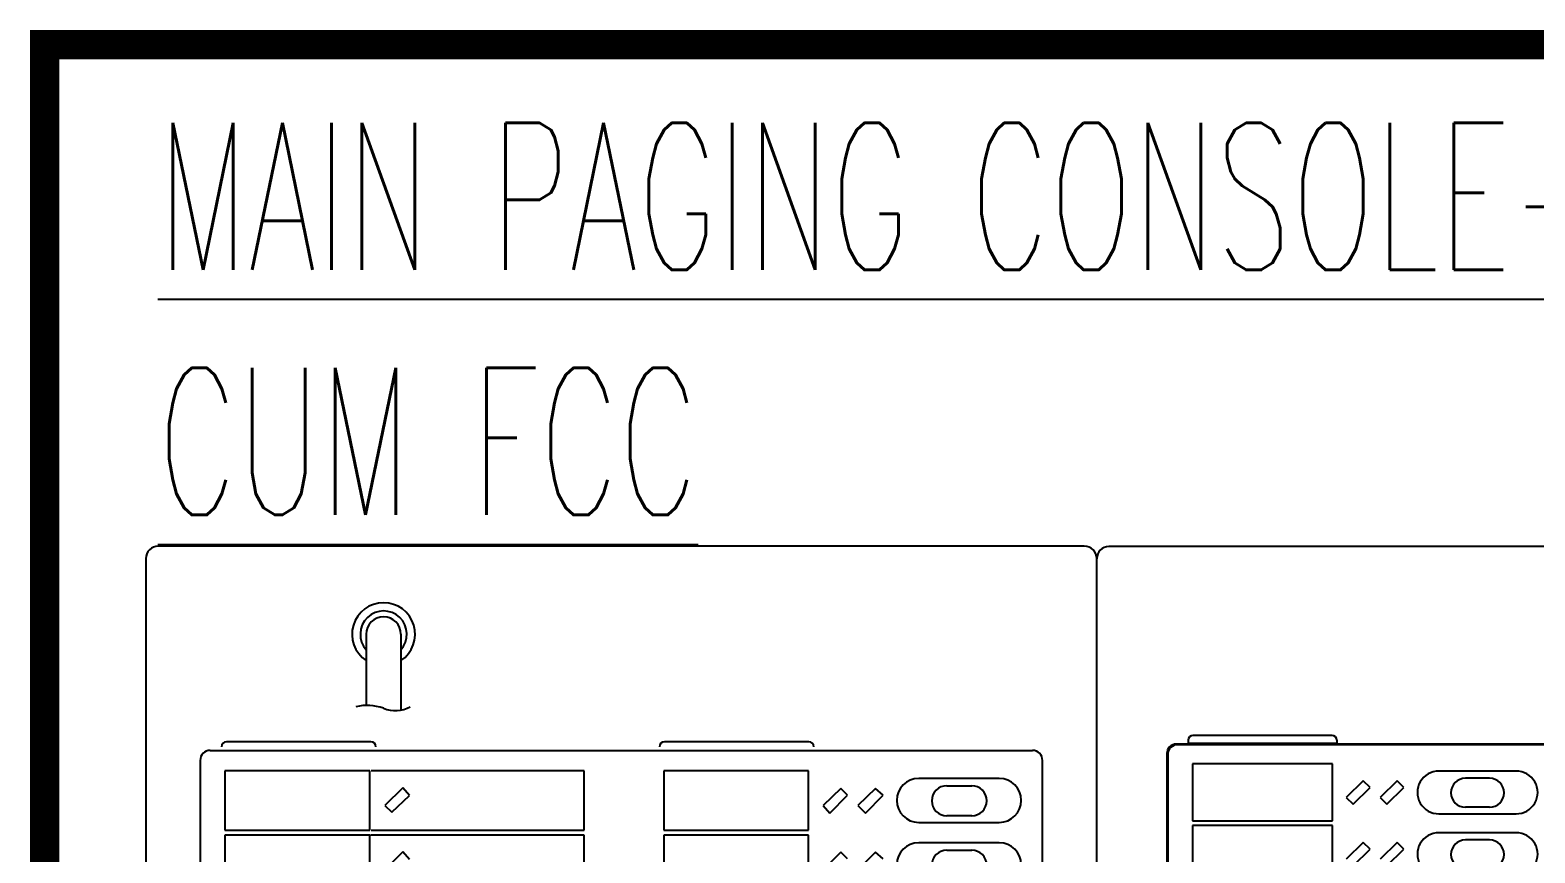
# Model space of a CAD drawing. Header units: millimetres. Extents: x 2974 to 5671, y 1205 to 3288.
# Drawn here: x 3792.5 to 3886.9, y 2920.7 to 2972.3 of the extents above; entities that cross this region are included whole.
import ezdxf

# ---------------------------------------------------------------- set-up
doc = ezdxf.new("R2010")
doc.units = ezdxf.units.MM
doc.layers.add('0-EQUIPMENT', color=7, linetype='Continuous')
doc.layers.add('M-_ACONREDT_A_N', color=3, linetype='Continuous')
doc.styles.add('SIMPLEX', font='simplex.shx', dxfattribs={"width": 0.6})

# ---------------------------------------------------------------- blocks, each defined once
blk = doc.blocks.new('_300X')
at = {"layer": '0-EQUIPMENT'}
for p, q in [((37, 42.94), (-37, 42.94)), ((-38, 41.94), (-38, -35.02)), ((38, -35.02), (38, 41.94)), ((-20.39, 35.9), (-20.39, 30.29)), ((-17.61, 35.9), (-17.61, 29.92)), ((-32.86, 26.62), (32.86, 26.62)), ((-20.02, 27.3), (-31.55, 27.3)), ((14.98, 27.3), (3.45, 27.3)), ((-33.66, 25.82), (-33.66, -34.83)), ((33.66, -26.57), (33.66, 25.82)), ((-20.09, 24.99), (-31.68, 24.99)), ((-31.68, 24.99), (-31.68, 20.25)), ((-20.09, 20.25), (-20.09, 24.99)), ((-2.98, 24.99), (-19.99, 24.99)), ((-2.98, 20.25), (-2.98, 24.99)), ((14.97, 24.99), (3.39, 24.99)), ((3.39, 24.99), (3.39, 20.25)), ((14.97, 20.25), (14.97, 24.99)), ((30.21, 24.38), (23.77, 24.38)), ((-17.47, 23.63), (-18.89, 22.21)), ((-18.35, 21.67), (-16.93, 23.02)), ((-16.93, 23.02), (-17.47, 23.63)), ((17.54, 23.57), (16.12, 22.22)), ((16.66, 21.61), (18.09, 23.03)), ((18.09, 23.03), (17.54, 23.57)), ((20.32, 23.57), (18.9, 22.22)), ((19.51, 21.61), (20.93, 23.03)), ((20.93, 23.03), (20.32, 23.57)), ((26.01, 23.79), (28.01, 23.79)), ((-18.89, 22.21), (-18.35, 21.67)), ((16.12, 22.22), (16.66, 21.61)), ((18.9, 22.22), (19.51, 21.61)), ((23.77, 20.86), (30.21, 20.86)), ((28.01, 21.39), (26.01, 21.39)), ((-31.68, 20.25), (-20.09, 20.25)), ((-20.09, 19.85), (-31.68, 19.85)), ((-31.68, 19.85), (-31.68, 15.11)), ((-20.09, 15.11), (-20.09, 19.85)), ((-2.98, 19.85), (-20.04, 19.85)), ((-19.99, 20.25), (-2.98, 20.25)), ((-2.98, 15.1), (-2.98, 19.85)), ((3.39, 20.25), (14.97, 20.25)), ((14.97, 19.85), (3.39, 19.85)), ((3.39, 19.85), (3.39, 15.17)), ((14.97, 15.17), (14.97, 19.85)), ((-17.47, 18.5), (-18.89, 17.08)), ((-16.93, 17.89), (-17.47, 18.5)), ((17.54, 18.49), (16.12, 17.07)), ((18.09, 17.95), (17.54, 18.49)), ((20.32, 18.49), (18.9, 17.07)), ((20.93, 17.95), (20.32, 18.49)), ((30.21, 19.24), (23.77, 19.24)), ((26.01, 18.64), (28.01, 18.64))]:
    blk.add_line(p, q, dxfattribs=at)
for centre, radius, start, end in [((-37, 41.94), 1, 90, 180), ((37, 41.94), 1, 0, 90), ((-19, 35.9), 2.52, 303.4782, 236.5218), ((-19, 35.9), 1.86, 318.1527, 221.8473), ((-19, 35.9), 1.39, 0, 180), ((-20.31, 26.44), 3.77, 69.9449, 103.776), ((-18.06, 32.18), 2.39, 246.6384, 299.7919), ((-32.86, 25.82), 0.8, 90, 180), ((-31.55, 26.9), 0.4, 90, 180), ((-20.02, 26.9), 0.4, 0, 90), ((3.45, 26.9), 0.4, 90, 180), ((14.98, 26.9), 0.4, 0, 90), ((32.86, 25.82), 0.8, 0, 90), ((23.77, 22.62), 1.76, 90, 270), ((30.21, 22.62), 1.76, 270, 90), ((26.01, 22.59), 1.2, 90, 270), ((28.01, 22.59), 1.2, 270, 90), ((23.77, 17.48), 1.76, 90, 270), ((26.01, 17.44), 1.2, 90, 270), ((28.01, 17.44), 1.2, 270, 90), ((30.21, 17.48), 1.76, 270, 90)]:
    blk.add_arc(centre, radius, start, end, dxfattribs=at)
blk = doc.blocks.new('EX')
at = {"layer": '0-EQUIPMENT'}
for p, q in [((7.623, 15.606), (-7.623, 15.606)), ((-7.986, -12.898), (-7.986, 15.243)), ((-5.243, 9.673), (-5.591, 9.673)), ((5.561, 9.652), (-5.562, 9.652)), ((-5.242, 9.787), (-5.243, 9.673)), ((-5.243, 9.673), (-5.242, 9.686)), ((-5.243, 9.652), (-5.243, 9.681)), ((-5.242, 9.784), (-5.242, 9.652)), ((-0.77, 9.686), (-5.242, 9.686)), ((-0.915, 9.929), (-5.097, 9.929)), ((-0.77, 9.787), (-0.768, 9.673)), ((-0.77, 9.784), (-0.77, 9.652)), ((-0.768, 9.673), (-0.77, 9.686)), ((-0.769, 9.652), (-0.769, 9.681)), ((5.591, 9.673), (-0.768, 9.673)), ((-5.882, 9.383), (-5.882, -12.631)), ((-5.853, 9.362), (-5.853, -12.602)), ((-0.9, 9.073), (-5.111, 9.073)), ((-5.111, 9.073), (-5.111, 7.361)), ((-0.9, 7.361), (-0.9, 9.073)), ((4.618, 8.859), (2.294, 8.859)), ((3.819, 8.643), (3.093, 8.643)), ((0.023, 8.57), (-0.49, 8.066)), ((-0.285, 7.864), (0.229, 8.369)), ((0.229, 8.369), (0.023, 8.57)), ((1.04, 8.57), (0.526, 8.066)), ((0.732, 7.864), (1.245, 8.369)), ((1.245, 8.369), (1.04, 8.57)), ((-0.49, 8.066), (-0.285, 7.864)), ((0.526, 8.066), (0.732, 7.864)), ((3.819, 7.772), (3.093, 7.772)), ((-5.111, 7.361), (-0.9, 7.361)), ((2.294, 7.575), (4.618, 7.575)), ((-0.9, 7.219), (-5.111, 7.219)), ((-5.111, 7.219), (-5.111, 5.507)), ((-0.9, 5.507), (-0.9, 7.219)), ((4.618, 7.005), (2.294, 7.005)), ((3.819, 6.789), (3.093, 6.789)), ((0.023, 6.716), (-0.49, 6.212)), ((-0.285, 6.01), (0.229, 6.514)), ((0.229, 6.514), (0.023, 6.716)), ((1.04, 6.716), (0.526, 6.212)), ((0.732, 6.01), (1.245, 6.514)), ((1.245, 6.514), (1.04, 6.716))]:
    blk.add_line(p, q, dxfattribs=at)
for centre, radius, start, end in [((-7.623, 15.243), 0.363, 90, 180), ((-5.591, 9.383), 0.29, 90, 180), ((-5.562, 9.362), 0.29, 90, 180), ((-5.097, 9.784), 0.145, 90, 180), ((-0.915, 9.784), 0.145, 0, 90), ((2.29, 8.217), 0.642, 89.5745, 270.4255), ((3.093, 8.208), 0.436, 90, 270), ((3.819, 8.208), 0.436, 270, 90), ((4.622, 8.217), 0.642, 269.5745, 90.4255), ((2.29, 6.363), 0.642, 89.5745, 270.4255), ((3.093, 6.354), 0.436, 90, 270), ((3.819, 6.354), 0.436, 270, 90), ((4.622, 6.363), 0.642, 269.5745, 90.4255)]:
    blk.add_arc(centre, radius, start, end, dxfattribs=at)

msp = doc.modelspace()

# ---------------------------------------------------------------- linework, layer by layer
at = {"color": 0, "ltscale": 0.5, "const_width": 1.84214, "elevation": -1204.84475}
msp.add_lwpolyline([(3793.46201, 2971.37515), (4075.61861, 2971.37515), (4075.61861, 2765.86336), (3793.46201, 2765.86336)], close=True, dxfattribs=at)

# ---------------------------------------------------------------- block references
at = {"color": 0, "ltscale": 0.5}
for name, p, xscale, yscale, zscale in [('_300X', (3829.59409, 2906.28388, 45.88376), 0.7841540485088597, 0.7841540485088597, 0.7841540485088597), ('EX', (3876.04633, 2907.38433, 45.88376), 2.085323352036443, 2.085323352036443, 2.085323352036443)]:
    msp.add_blockref(name, p, dxfattribs=dict(at, xscale=xscale, yscale=yscale, zscale=zscale))

# ---------------------------------------------------------------- texts
at = {"layer": 'M-_ACONREDT_A_N', "color": 0, "ltscale": 0.5, "insert": (3800.53842, 2954.19388, -1205.0255), "char_height": 9.210686, "width": 262.7098488, "attachment_point": 4, "style": 'SIMPLEX'}
msp.add_mtext('{\\LMAIN PAGING CONSOLE- LOCATED AT BLOCK 2 LEVEL 2 O ROOM CUM FCC}', dxfattribs=at)

doc.saveas('drawing.dxf')
